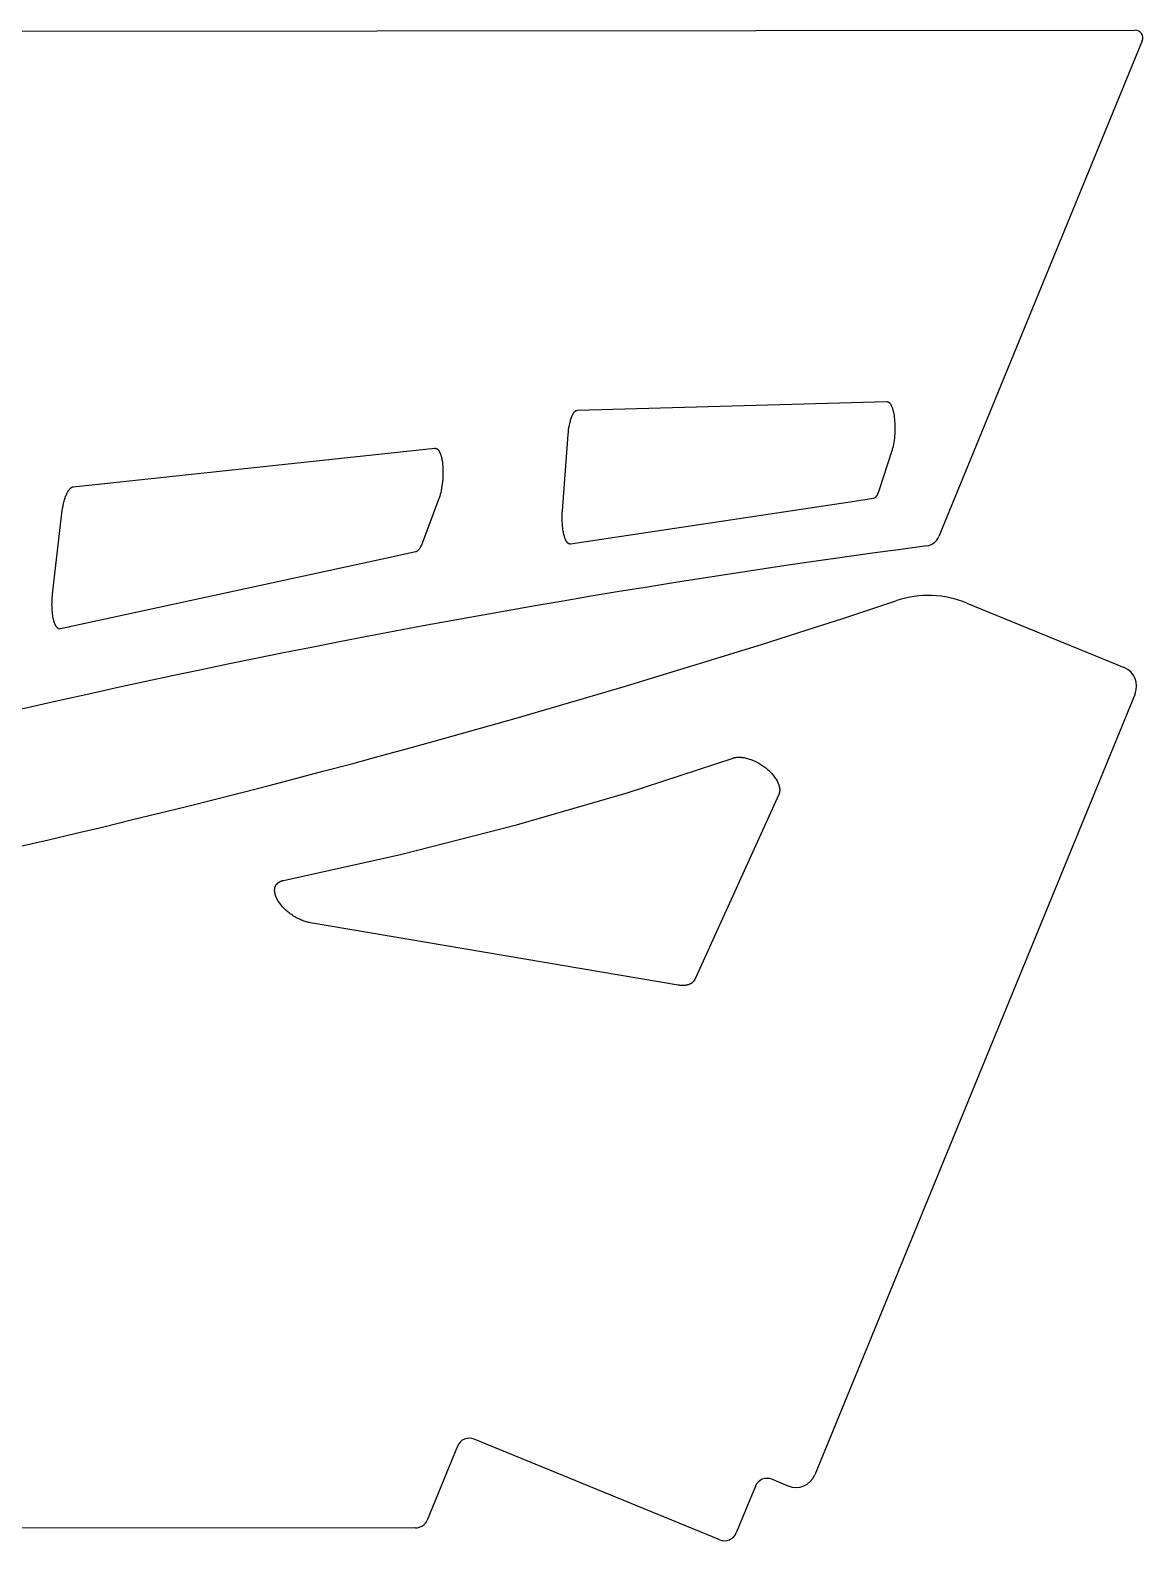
# Model space of a CAD drawing. Extents: x 2510 to 4280, y -392 to 783.
# Drawn here: x 3840 to 4280, y 180 to 778 of the extents above; entities that cross this region are included whole.
import ezdxf

# ---------------------------------------------------------------- set-up
doc = ezdxf.new("R2010")
doc.units = 0
doc.layers.add('DEFAULT', color=7, linetype='CONTINUOUS')

msp = doc.modelspace()

# ---------------------------------------------------------------- linework, layer by layer
at = {"layer": 'DEFAULT'}
for p, q in [((3674.08, 777.46), (4277.1, 777.88)), ((4279.88, 773.74), (4199.41, 577.54)), ((4056.25, 627.48), (4056.28, 627.49)), ((4056.28, 627.49), (4056.32, 627.49)), ((4056.32, 627.49), (4056.35, 627.5)), ((4056.35, 627.5), (4056.39, 627.5)), ((4056.39, 627.5), (4178.94, 630.94)), ((4178.94, 630.94), (4178.97, 630.94)), ((4178.97, 630.94), (4179, 630.94)), ((4179, 630.94), (4179.03, 630.94)), ((4179.03, 630.94), (4179.06, 630.93)), ((4179.06, 630.93), (4179.09, 630.93)), ((4179.09, 630.93), (4179.12, 630.93)), ((4179.12, 630.93), (4179.15, 630.92)), ((4179.15, 630.92), (4179.18, 630.92)), ((4179.18, 630.92), (4179.21, 630.91)), ((4179.21, 630.91), (4179.24, 630.9)), ((4179.24, 630.9), (4179.27, 630.89)), ((4179.27, 630.89), (4179.3, 630.88)), ((4179.3, 630.88), (4179.33, 630.87)), ((4179.33, 630.87), (4179.36, 630.86)), ((4179.36, 630.86), (4179.39, 630.85)), ((4179.39, 630.85), (4179.42, 630.84)), ((4179.42, 630.84), (4179.45, 630.82)), ((4179.45, 630.82), (4179.48, 630.81)), ((4179.48, 630.81), (4179.51, 630.79)), ((4179.51, 630.79), (4179.54, 630.77)), ((4179.54, 630.77), (4179.57, 630.76)), ((4179.57, 630.76), (4179.6, 630.74)), ((4179.6, 630.74), (4179.62, 630.72)), ((4179.62, 630.72), (4179.65, 630.7)), ((4179.65, 630.7), (4179.68, 630.67)), ((4179.68, 630.67), (4179.71, 630.65)), ((4179.71, 630.65), (4179.74, 630.63)), ((4179.74, 630.63), (4179.77, 630.6)), ((4179.77, 630.6), (4179.8, 630.58)), ((4179.8, 630.58), (4179.83, 630.55)), ((4179.83, 630.55), (4179.86, 630.52)), ((4179.86, 630.52), (4179.89, 630.49)), ((4179.89, 630.49), (4179.92, 630.46)), ((4179.92, 630.46), (4179.95, 630.43)), ((4179.95, 630.43), (4180.01, 630.37)), ((4180.01, 630.37), (4180.06, 630.3)), ((4180.06, 630.3), (4180.12, 630.23)), ((4180.12, 630.23), (4180.18, 630.15)), ((4180.18, 630.15), (4180.23, 630.07)), ((4180.23, 630.07), (4180.29, 629.99)), ((4180.29, 629.99), (4180.35, 629.9)), ((4180.35, 629.9), (4180.4, 629.81)), ((4180.4, 629.81), (4180.46, 629.71)), ((4180.46, 629.71), (4180.51, 629.61)), ((4180.51, 629.61), (4180.56, 629.51)), ((4180.56, 629.51), (4180.62, 629.41)), ((4180.62, 629.41), (4180.67, 629.3)), ((4180.67, 629.3), (4180.77, 629.07)), ((4180.77, 629.07), (4180.87, 628.82)), ((4180.87, 628.82), (4180.96, 628.56)), ((4180.96, 628.56), (4181.06, 628.29)), ((4181.06, 628.29), (4181.14, 628.01)), ((4181.14, 628.01), (4181.23, 627.72)), ((4181.23, 627.72), (4181.31, 627.41)), ((4053.14, 620.67), (4053.3, 621.56)), ((4053.3, 621.56), (4053.48, 622.43)), ((4053.48, 622.43), (4053.58, 622.85)), ((4053.58, 622.85), (4053.68, 623.26)), ((4053.68, 623.26), (4053.79, 623.65)), ((4053.79, 623.65), (4053.9, 624.04)), ((4053.9, 624.04), (4054.02, 624.4)), ((4054.02, 624.4), (4054.15, 624.75)), ((4054.15, 624.75), (4054.27, 625.08)), ((4054.27, 625.08), (4054.41, 625.39)), ((4054.41, 625.39), (4054.47, 625.54)), ((4054.47, 625.54), (4054.54, 625.68)), ((4054.54, 625.68), (4054.61, 625.82)), ((4054.61, 625.82), (4054.68, 625.95)), ((4054.68, 625.95), (4054.75, 626.08)), ((4054.75, 626.08), (4054.82, 626.2)), ((4054.82, 626.2), (4054.89, 626.32)), ((4054.89, 626.32), (4054.96, 626.43)), ((4054.96, 626.43), (4055.03, 626.53)), ((4055.03, 626.53), (4055.1, 626.63)), ((4055.1, 626.63), (4055.18, 626.73)), ((4055.18, 626.73), (4055.25, 626.82)), ((4055.25, 626.82), (4055.32, 626.9)), ((4055.32, 626.9), (4055.36, 626.94)), ((4055.36, 626.94), (4055.39, 626.98)), ((4055.39, 626.98), (4055.43, 627.01)), ((4055.43, 627.01), (4055.47, 627.05)), ((4055.47, 627.05), (4055.5, 627.08)), ((4055.5, 627.08), (4055.54, 627.11)), ((4055.54, 627.11), (4055.57, 627.15)), ((4055.57, 627.15), (4055.61, 627.18)), ((4055.61, 627.18), (4055.65, 627.2)), ((4055.65, 627.2), (4055.68, 627.23)), ((4055.68, 627.23), (4055.72, 627.26)), ((4055.72, 627.26), (4055.76, 627.28)), ((4055.76, 627.28), (4055.79, 627.3)), ((4055.79, 627.3), (4055.83, 627.33)), ((4055.83, 627.33), (4055.86, 627.35)), ((4055.86, 627.35), (4055.9, 627.37)), ((4055.9, 627.37), (4055.93, 627.38)), ((4055.93, 627.38), (4055.97, 627.4)), ((4055.97, 627.4), (4056.01, 627.41)), ((4056.01, 627.41), (4056.04, 627.43)), ((4056.04, 627.43), (4056.08, 627.44)), ((4056.08, 627.44), (4056.11, 627.45)), ((4056.11, 627.45), (4056.15, 627.46)), ((4056.15, 627.46), (4056.18, 627.47)), ((4056.18, 627.47), (4056.22, 627.48)), ((4056.22, 627.48), (4056.25, 627.48)), ((4181.31, 627.41), (4181.39, 627.1)), ((4181.39, 627.1), (4181.46, 626.78)), ((4181.46, 626.78), (4181.59, 626.11)), ((4181.59, 626.11), (4181.71, 625.42)), ((4181.71, 625.42), (4181.8, 624.7)), ((4181.8, 624.7), (4181.88, 623.98)), ((4181.88, 623.98), (4181.95, 623.23)), ((4181.95, 623.23), (4181.99, 622.45)), ((4181.99, 622.45), (4182.03, 621.64)), ((4182.03, 621.64), (4182.04, 620.81)), ((4050.57, 587.8), (4052.83, 617.92)), ((4052.83, 617.92), (4052.91, 618.83)), ((4052.91, 618.83), (4053.01, 619.75)), ((4053.01, 619.75), (4053.14, 620.67)), ((4181.73, 615.73), (4181.61, 614.93)), ((4181.83, 616.55), (4181.73, 615.73)), ((4181.91, 617.39), (4181.83, 616.55)), ((4181.97, 618.25), (4181.91, 617.39)), ((4182.01, 619.11), (4181.97, 618.25)), ((4182.04, 619.96), (4182.01, 619.11)), ((4182.04, 620.81), (4182.04, 619.96)), ((3857.05, 597.25), (4000.02, 612.51)), ((4000.02, 612.51), (4000.06, 612.51)), ((4000.06, 612.51), (4000.09, 612.52)), ((4000.09, 612.52), (4000.13, 612.52)), ((4000.13, 612.52), (4000.16, 612.52)), ((4000.16, 612.52), (4000.19, 612.52)), ((4000.19, 612.52), (4000.23, 612.52)), ((4000.23, 612.52), (4000.26, 612.51)), ((4000.26, 612.51), (4000.3, 612.51)), ((4000.3, 612.51), (4000.33, 612.51)), ((4000.33, 612.51), (4000.37, 612.5)), ((4000.37, 612.5), (4000.4, 612.5)), ((4000.4, 612.5), (4000.43, 612.49)), ((4000.43, 612.49), (4000.47, 612.48)), ((4000.47, 612.48), (4000.5, 612.47)), ((4000.5, 612.47), (4000.54, 612.46)), ((4000.54, 612.46), (4000.57, 612.45)), ((4000.57, 612.45), (4000.61, 612.44)), ((4000.61, 612.44), (4000.64, 612.42)), ((4000.64, 612.42), (4000.67, 612.41)), ((4000.67, 612.41), (4000.71, 612.39)), ((4000.71, 612.39), (4000.74, 612.38)), ((4000.74, 612.38), (4000.78, 612.36)), ((4000.78, 612.36), (4000.81, 612.34)), ((4000.81, 612.34), (4000.84, 612.32)), ((4000.84, 612.32), (4000.88, 612.3)), ((4000.88, 612.3), (4000.91, 612.28)), ((4000.91, 612.28), (4000.94, 612.26)), ((4000.94, 612.26), (4000.98, 612.24)), ((4000.98, 612.24), (4001.01, 612.21)), ((4001.01, 612.21), (4001.04, 612.19)), ((4001.04, 612.19), (4001.08, 612.16)), ((4001.08, 612.16), (4001.11, 612.13)), ((4001.11, 612.13), (4001.14, 612.1)), ((4001.14, 612.1), (4001.18, 612.07)), ((4001.18, 612.07), (4001.21, 612.04)), ((4001.21, 612.04), (4001.24, 612.01)), ((4001.24, 612.01), (4001.27, 611.98)), ((4001.27, 611.98), (4001.31, 611.94)), ((4001.31, 611.94), (4001.37, 611.87)), ((4001.37, 611.87), (4001.44, 611.8)), ((4001.44, 611.8), (4001.5, 611.72)), ((4001.5, 611.72), (4001.56, 611.64)), ((4001.56, 611.64), (4001.62, 611.55)), ((4001.62, 611.55), (4001.68, 611.46)), ((4001.68, 611.46), (4001.74, 611.36)), ((4001.74, 611.36), (4001.8, 611.26)), ((4001.8, 611.26), (4001.86, 611.16)), ((4001.86, 611.16), (4001.92, 611.05)), ((4001.92, 611.05), (4001.98, 610.94)), ((4001.98, 610.94), (4002.03, 610.82)), ((4002.03, 610.82), (4002.09, 610.71)), ((4002.09, 610.71), (4002.14, 610.58)), ((4002.14, 610.58), (4002.19, 610.46)), ((4002.19, 610.46), (4002.3, 610.19)), ((4002.3, 610.19), (4002.39, 609.92)), ((4002.39, 609.92), (4002.49, 609.63)), ((4002.49, 609.63), (4002.58, 609.32)), ((4180.84, 611.53), (4175.88, 595.99)), ((4180.92, 611.82), (4180.84, 611.53)), ((4181.01, 612.12), (4180.92, 611.82)), ((4181.18, 612.76), (4181.01, 612.12)), ((4181.34, 613.44), (4181.18, 612.76)), ((4181.48, 614.17), (4181.34, 613.44)), ((4181.61, 614.93), (4181.48, 614.17)), ((4002.58, 609.32), (4002.66, 609.01)), ((4002.66, 609.01), (4002.74, 608.69)), ((4002.74, 608.69), (4002.81, 608.35)), ((4002.81, 608.35), (4002.88, 608.01)), ((4002.88, 608.01), (4002.94, 607.66)), ((4002.94, 607.66), (4003.05, 606.94)), ((4003.05, 606.94), (4003.14, 606.19)), ((4003.14, 606.19), (4003.21, 605.43)), ((4003.21, 605.43), (4003.26, 604.65)), ((4003.26, 604.65), (4003.29, 603.83)), ((4003.29, 603.83), (4003.3, 602.97)), ((4003.01, 598.47), (4002.89, 597.57)), ((4003.11, 599.38), (4003.01, 598.47)), ((4003.19, 600.29), (4003.11, 599.38)), ((4003.25, 601.2), (4003.19, 600.29)), ((4003.28, 602.1), (4003.25, 601.2)), ((4003.3, 602.97), (4003.28, 602.1)), ((3853.48, 591.61), (3853.61, 592.07)), ((3853.61, 592.07), (3853.74, 592.51)), ((3853.74, 592.51), (3853.89, 592.94)), ((3853.89, 592.94), (3854.03, 593.35)), ((3854.03, 593.35), (3854.18, 593.75)), ((3854.18, 593.75), (3854.34, 594.13)), ((3854.34, 594.13), (3854.5, 594.49)), ((3854.5, 594.49), (3854.67, 594.83)), ((3854.67, 594.83), (3854.83, 595.15)), ((3854.83, 595.15), (3854.92, 595.3)), ((3854.92, 595.3), (3855, 595.45)), ((3855, 595.45), (3855.09, 595.59)), ((3855.09, 595.59), (3855.17, 595.73)), ((3855.17, 595.73), (3855.26, 595.86)), ((3855.26, 595.86), (3855.35, 595.98)), ((3855.35, 595.98), (3855.44, 596.1)), ((3855.44, 596.1), (3855.52, 596.21)), ((3855.52, 596.21), (3855.61, 596.32)), ((3855.61, 596.32), (3855.7, 596.42)), ((3855.7, 596.42), (3855.78, 596.51)), ((3855.78, 596.51), (3855.87, 596.6)), ((3855.87, 596.6), (3855.96, 596.69)), ((3855.96, 596.69), (3856, 596.72)), ((3856, 596.72), (3856.04, 596.76)), ((3856.04, 596.76), (3856.09, 596.8)), ((3856.09, 596.8), (3856.13, 596.83)), ((3856.13, 596.83), (3856.17, 596.87)), ((3856.17, 596.87), (3856.22, 596.9)), ((3856.22, 596.9), (3856.26, 596.93)), ((3856.26, 596.93), (3856.3, 596.96)), ((3856.3, 596.96), (3856.35, 596.99)), ((3856.35, 596.99), (3856.39, 597.01)), ((3856.39, 597.01), (3856.43, 597.04)), ((3856.43, 597.04), (3856.47, 597.06)), ((3856.47, 597.06), (3856.52, 597.08)), ((3856.52, 597.08), (3856.56, 597.1)), ((3856.56, 597.1), (3856.6, 597.12)), ((3856.6, 597.12), (3856.64, 597.14)), ((3856.64, 597.14), (3856.68, 597.16)), ((3856.68, 597.16), (3856.72, 597.17)), ((3856.72, 597.17), (3856.76, 597.19)), ((3856.76, 597.19), (3856.81, 597.2)), ((3856.81, 597.2), (3856.85, 597.21)), ((3856.85, 597.21), (3856.89, 597.22)), ((3856.89, 597.22), (3856.93, 597.23)), ((3856.93, 597.23), (3856.97, 597.24)), ((3856.97, 597.24), (3857.01, 597.24)), ((3857.01, 597.24), (3857.05, 597.25)), ((4001.56, 592.17), (3995.25, 575.26)), ((4001.67, 592.48), (4001.56, 592.17)), ((4001.79, 592.81), (4001.67, 592.48)), ((4002, 593.5), (4001.79, 592.81)), ((4002.21, 594.23), (4002, 593.5)), ((4002.4, 595.02), (4002.21, 594.23)), ((4002.58, 595.84), (4002.4, 595.02)), ((4002.75, 596.69), (4002.58, 595.84)), ((4002.89, 597.57), (4002.75, 596.69)), ((4173.54, 592.61), (4166.01, 591.48)), ((4173.56, 592.62), (4173.54, 592.61)), ((4173.58, 592.62), (4173.56, 592.62)), ((4173.6, 592.62), (4173.58, 592.62)), ((4173.62, 592.63), (4173.6, 592.62)), ((4173.64, 592.63), (4173.62, 592.63)), ((4173.66, 592.64), (4173.64, 592.63)), ((4173.67, 592.64), (4173.66, 592.64)), ((4173.69, 592.65), (4173.67, 592.64)), ((4173.71, 592.66), (4173.69, 592.65)), ((4173.73, 592.66), (4173.71, 592.66)), ((4173.77, 592.68), (4173.73, 592.66)), ((4173.81, 592.69), (4173.77, 592.68)), ((4173.85, 592.71), (4173.81, 592.69)), ((4173.89, 592.73), (4173.85, 592.71)), ((4173.93, 592.75), (4173.89, 592.73)), ((4173.97, 592.77), (4173.93, 592.75)), ((4174.01, 592.79), (4173.97, 592.77)), ((4174.05, 592.82), (4174.01, 592.79)), ((4174.09, 592.84), (4174.05, 592.82)), ((4174.12, 592.87), (4174.09, 592.84)), ((4174.16, 592.9), (4174.12, 592.87)), ((4174.2, 592.93), (4174.16, 592.9)), ((4174.24, 592.97), (4174.2, 592.93)), ((4174.28, 593), (4174.24, 592.97)), ((4174.32, 593.04), (4174.28, 593)), ((4174.36, 593.07), (4174.32, 593.04)), ((4174.4, 593.11), (4174.36, 593.07)), ((4174.44, 593.15), (4174.4, 593.11)), ((4174.48, 593.19), (4174.44, 593.15)), ((4174.51, 593.24), (4174.48, 593.19)), ((4174.55, 593.28), (4174.51, 593.24)), ((4174.63, 593.38), (4174.55, 593.28)), ((4174.71, 593.48), (4174.63, 593.38)), ((4174.78, 593.58), (4174.71, 593.48)), ((4174.86, 593.7), (4174.78, 593.58)), ((4174.93, 593.81), (4174.86, 593.7)), ((4175.01, 593.94), (4174.93, 593.81)), ((4175.08, 594.07), (4175.01, 593.94)), ((4175.15, 594.2), (4175.08, 594.07)), ((4175.22, 594.34), (4175.15, 594.2)), ((4175.29, 594.49), (4175.22, 594.34)), ((4175.36, 594.64), (4175.29, 594.49)), ((4175.5, 594.95), (4175.36, 594.64)), ((4175.63, 595.28), (4175.5, 594.95)), ((4175.76, 595.63), (4175.63, 595.28)), ((4175.88, 595.99), (4175.76, 595.63)), ((3848.9, 554.72), (3852.57, 586.78)), ((3852.57, 586.78), (3852.7, 587.75)), ((3852.7, 587.75), (3852.85, 588.74)), ((3852.85, 588.74), (3853.03, 589.71)), ((3853.03, 589.71), (3853.24, 590.68)), ((3853.24, 590.68), (3853.36, 591.15)), ((3853.36, 591.15), (3853.48, 591.61)), ((4050.46, 585.31), (4050.5, 586.57)), ((4050.5, 586.57), (4050.57, 587.8)), ((4166.01, 591.48), (4053.68, 574.6)), ((4050.47, 584.05), (4050.46, 585.31)), ((4050.49, 583.42), (4050.47, 584.05)), ((4050.52, 582.8), (4050.49, 583.42)), ((4050.56, 582.18), (4050.52, 582.8)), ((4050.62, 581.58), (4050.56, 582.18)), ((4050.68, 581), (4050.62, 581.58)), ((4050.75, 580.44), (4050.68, 581)), ((4050.83, 579.89), (4050.75, 580.44)), ((4050.92, 579.37), (4050.83, 579.89)), ((3994.6, 573.78), (3994.51, 573.62)), ((3994.77, 574.13), (3994.6, 573.78)), ((3994.93, 574.49), (3994.77, 574.13)), ((3995.09, 574.87), (3994.93, 574.49)), ((3995.25, 575.26), (3995.09, 574.87)), ((4051.02, 578.88), (4050.92, 579.37)), ((4051.12, 578.41), (4051.02, 578.88)), ((4051.23, 577.96), (4051.12, 578.41)), ((4051.35, 577.53), (4051.23, 577.96)), ((4051.42, 577.32), (4051.35, 577.53)), ((4051.48, 577.12), (4051.42, 577.32)), ((4051.55, 576.92), (4051.48, 577.12)), ((4051.62, 576.74), (4051.55, 576.92)), ((4051.69, 576.55), (4051.62, 576.74)), ((4051.77, 576.38), (4051.69, 576.55)), ((4051.84, 576.21), (4051.77, 576.38)), ((4051.92, 576.05), (4051.84, 576.21)), ((4052, 575.9), (4051.92, 576.05)), ((4052.08, 575.75), (4052, 575.9)), ((4052.16, 575.61), (4052.08, 575.75)), ((4052.2, 575.55), (4052.16, 575.61)), ((4052.24, 575.48), (4052.2, 575.55)), ((4052.29, 575.42), (4052.24, 575.48)), ((4052.33, 575.36), (4052.29, 575.42)), ((4052.37, 575.31), (4052.33, 575.36)), ((4052.42, 575.25), (4052.37, 575.31)), ((4052.46, 575.2), (4052.42, 575.25)), ((4052.5, 575.15), (4052.46, 575.2)), ((4052.55, 575.1), (4052.5, 575.15)), ((4052.59, 575.05), (4052.55, 575.1)), ((4052.63, 575.01), (4052.59, 575.05)), ((4052.68, 574.97), (4052.63, 575.01)), ((4052.72, 574.93), (4052.68, 574.97)), ((4052.77, 574.89), (4052.72, 574.93)), ((4052.81, 574.85), (4052.77, 574.89)), ((4052.86, 574.82), (4052.81, 574.85)), ((4052.9, 574.79), (4052.86, 574.82)), ((4052.93, 574.77), (4052.9, 574.79)), ((4052.95, 574.76), (4052.93, 574.77)), ((4052.97, 574.75), (4052.95, 574.76)), ((4052.99, 574.73), (4052.97, 574.75)), ((4053.02, 574.72), (4052.99, 574.73)), ((4053.04, 574.71), (4053.02, 574.72)), ((4053.06, 574.7), (4053.04, 574.71)), ((4053.09, 574.69), (4053.06, 574.7)), ((4053.11, 574.68), (4053.09, 574.69)), ((4053.13, 574.67), (4053.11, 574.68)), ((4053.15, 574.66), (4053.13, 574.67)), ((4053.18, 574.65), (4053.15, 574.66)), ((4053.2, 574.64), (4053.18, 574.65)), ((4053.22, 574.64), (4053.2, 574.64)), ((4053.25, 574.63), (4053.22, 574.64)), ((4053.27, 574.62), (4053.25, 574.63)), ((4053.29, 574.62), (4053.27, 574.62)), ((4053.31, 574.61), (4053.29, 574.62)), ((4053.34, 574.61), (4053.31, 574.61)), ((4053.36, 574.6), (4053.34, 574.61)), ((4053.38, 574.6), (4053.36, 574.6)), ((4053.41, 574.6), (4053.38, 574.6)), ((4053.43, 574.59), (4053.41, 574.6)), ((4053.45, 574.59), (4053.43, 574.59)), ((4053.47, 574.59), (4053.45, 574.59)), ((4053.5, 574.59), (4053.47, 574.59)), ((4053.52, 574.59), (4053.5, 574.59)), ((4053.54, 574.59), (4053.52, 574.59)), ((4053.57, 574.59), (4053.54, 574.59)), ((4053.59, 574.59), (4053.57, 574.59)), ((4053.61, 574.59), (4053.59, 574.59)), ((4053.63, 574.59), (4053.61, 574.59)), ((4053.66, 574.6), (4053.63, 574.59)), ((4053.68, 574.6), (4053.66, 574.6)), ((4194.66, 573.87), (4184.36, 572.48)), ((3983.59, 569.56), (3852.07, 541.05)), ((3992.4, 571.47), (3983.59, 569.56)), ((3992.45, 571.48), (3992.4, 571.47)), ((3992.5, 571.49), (3992.45, 571.48)), ((3992.54, 571.51), (3992.5, 571.49)), ((3992.59, 571.52), (3992.54, 571.51)), ((3992.63, 571.54), (3992.59, 571.52)), ((3992.68, 571.56), (3992.63, 571.54)), ((3992.72, 571.58), (3992.68, 571.56)), ((3992.77, 571.6), (3992.72, 571.58)), ((3992.82, 571.62), (3992.77, 571.6)), ((3992.86, 571.65), (3992.82, 571.62)), ((3992.91, 571.68), (3992.86, 571.65)), ((3992.96, 571.7), (3992.91, 571.68)), ((3993, 571.73), (3992.96, 571.7)), ((3993.05, 571.77), (3993, 571.73)), ((3993.1, 571.8), (3993.05, 571.77)), ((3993.14, 571.83), (3993.1, 571.8)), ((3993.19, 571.87), (3993.14, 571.83)), ((3993.24, 571.91), (3993.19, 571.87)), ((3993.28, 571.95), (3993.24, 571.91)), ((3993.33, 571.99), (3993.28, 571.95)), ((3993.38, 572.03), (3993.33, 571.99)), ((3993.42, 572.08), (3993.38, 572.03)), ((3993.47, 572.12), (3993.42, 572.08)), ((3993.52, 572.17), (3993.47, 572.12)), ((3993.61, 572.27), (3993.52, 572.17)), ((3993.7, 572.38), (3993.61, 572.27)), ((3993.8, 572.49), (3993.7, 572.38)), ((3993.89, 572.61), (3993.8, 572.49)), ((3993.98, 572.74), (3993.89, 572.61)), ((3994.07, 572.87), (3993.98, 572.74)), ((3994.16, 573.01), (3994.07, 572.87)), ((3994.25, 573.15), (3994.16, 573.01)), ((3994.34, 573.3), (3994.25, 573.15)), ((3994.43, 573.46), (3994.34, 573.3)), ((3994.51, 573.62), (3994.43, 573.46)), ((3848.65, 550.73), (3848.67, 551.4)), ((3848.66, 550.07), (3848.65, 550.73)), ((3848.67, 549.42), (3848.66, 550.07)), ((3848.67, 551.4), (3848.69, 552.07)), ((3848.69, 552.07), (3848.72, 552.74)), ((3848.72, 552.74), (3848.77, 553.41)), ((3848.77, 553.41), (3848.83, 554.07)), ((3848.83, 554.07), (3848.9, 554.72)), ((4210.57, 551.26), (4272.7, 525.78)), ((3848.7, 548.77), (3848.67, 549.42)), ((3848.74, 548.14), (3848.7, 548.77)), ((3848.79, 547.53), (3848.74, 548.14)), ((3848.85, 546.94), (3848.79, 547.53)), ((3848.93, 546.38), (3848.85, 546.94)), ((3849.02, 545.83), (3848.93, 546.38)), ((3849.11, 545.32), (3849.02, 545.83)), ((3849.22, 544.83), (3849.11, 545.32)), ((3849.33, 544.37), (3849.22, 544.83)), ((3849.39, 544.14), (3849.33, 544.37)), ((3849.46, 543.92), (3849.39, 544.14)), ((3849.53, 543.71), (3849.46, 543.92)), ((3849.6, 543.5), (3849.53, 543.71)), ((3849.67, 543.3), (3849.6, 543.5)), ((3849.74, 543.11), (3849.67, 543.3)), ((3849.82, 542.93), (3849.74, 543.11)), ((3849.9, 542.75), (3849.82, 542.93)), ((3849.98, 542.58), (3849.9, 542.75)), ((3850.07, 542.41), (3849.98, 542.58)), ((3850.16, 542.26), (3850.07, 542.41)), ((3850.2, 542.19), (3850.16, 542.26)), ((3850.24, 542.11), (3850.2, 542.19)), ((3850.29, 542.04), (3850.24, 542.11)), ((3850.34, 541.98), (3850.29, 542.04)), ((3850.38, 541.91), (3850.34, 541.98)), ((3850.43, 541.85), (3850.38, 541.91)), ((3850.48, 541.79), (3850.43, 541.85)), ((3850.52, 541.73), (3850.48, 541.79)), ((3850.57, 541.67), (3850.52, 541.73)), ((3850.62, 541.62), (3850.57, 541.67)), ((3850.67, 541.56), (3850.62, 541.62)), ((3850.72, 541.52), (3850.67, 541.56)), ((3850.77, 541.47), (3850.72, 541.52)), ((3850.82, 541.42), (3850.77, 541.47)), ((3850.87, 541.38), (3850.82, 541.42)), ((3850.92, 541.34), (3850.87, 541.38)), ((3850.97, 541.3), (3850.92, 541.34)), ((3851.02, 541.27), (3850.97, 541.3)), ((3851.07, 541.23), (3851.02, 541.27)), ((3851.09, 541.22), (3851.07, 541.23)), ((3851.12, 541.2), (3851.09, 541.22)), ((3851.15, 541.19), (3851.12, 541.2)), ((3851.17, 541.17), (3851.15, 541.19)), ((3851.2, 541.16), (3851.17, 541.17)), ((3851.22, 541.15), (3851.2, 541.16)), ((3851.25, 541.14), (3851.22, 541.15)), ((3851.28, 541.13), (3851.25, 541.14)), ((3851.3, 541.11), (3851.28, 541.13)), ((3851.33, 541.1), (3851.3, 541.11)), ((3851.35, 541.09), (3851.33, 541.1)), ((3851.38, 541.08), (3851.35, 541.09)), ((3851.41, 541.08), (3851.38, 541.08)), ((3851.43, 541.07), (3851.41, 541.08)), ((3851.46, 541.06), (3851.43, 541.07)), ((3851.49, 541.05), (3851.46, 541.06)), ((3851.51, 541.05), (3851.49, 541.05)), ((3851.54, 541.04), (3851.51, 541.05)), ((3851.57, 541.04), (3851.54, 541.04)), ((3851.59, 541.03), (3851.57, 541.04)), ((3851.62, 541.03), (3851.59, 541.03)), ((3851.64, 541.02), (3851.62, 541.03)), ((3851.67, 541.02), (3851.64, 541.02)), ((3851.7, 541.02), (3851.67, 541.02)), ((3851.72, 541.02), (3851.7, 541.02)), ((3851.75, 541.02), (3851.72, 541.02)), ((3851.78, 541.02), (3851.75, 541.02)), ((3851.8, 541.02), (3851.78, 541.02)), ((3851.83, 541.02), (3851.8, 541.02)), ((3851.86, 541.02), (3851.83, 541.02)), ((3851.88, 541.02), (3851.86, 541.02)), ((3851.91, 541.02), (3851.88, 541.02)), ((3851.94, 541.02), (3851.91, 541.02)), ((3851.96, 541.03), (3851.94, 541.02)), ((3851.99, 541.03), (3851.96, 541.03)), ((3852.02, 541.04), (3851.99, 541.03)), ((3852.04, 541.04), (3852.02, 541.04)), ((3852.07, 541.05), (3852.04, 541.04)), ((4277.07, 515.34), (4150.33, 206.32)), ((4118.37, 490.01), (4118.52, 490.05)), ((4118.52, 490.05), (4118.67, 490.09)), ((4118.67, 490.09), (4118.82, 490.12)), ((4118.82, 490.12), (4118.98, 490.15)), ((4118.98, 490.15), (4119.14, 490.18)), ((4119.14, 490.18), (4119.3, 490.21)), ((4119.3, 490.21), (4119.47, 490.23)), ((4119.47, 490.23), (4119.64, 490.24)), ((4119.64, 490.24), (4119.82, 490.26)), ((4119.82, 490.26), (4120, 490.27)), ((4120, 490.27), (4120.18, 490.28)), ((4120.18, 490.28), (4120.37, 490.28)), ((4120.37, 490.28), (4120.55, 490.28)), ((4120.55, 490.28), (4120.75, 490.28)), ((4120.75, 490.28), (4120.94, 490.27)), ((4120.94, 490.27), (4121.14, 490.26)), ((4121.14, 490.26), (4121.34, 490.24)), ((4121.34, 490.24), (4121.54, 490.22)), ((4121.54, 490.22), (4121.95, 490.17)), ((4121.95, 490.17), (4122.38, 490.1)), ((4122.38, 490.1), (4122.81, 490.02)), ((4076.14, 476.23), (4118.09, 489.92)), ((4118.09, 489.92), (4118.23, 489.97)), ((4118.23, 489.97), (4118.37, 490.01)), ((4122.81, 490.02), (4123.24, 489.92)), ((4123.24, 489.92), (4123.69, 489.81)), ((4123.69, 489.81), (4124.14, 489.68)), ((4124.14, 489.68), (4124.59, 489.54)), ((4124.59, 489.54), (4125.04, 489.38)), ((4125.04, 489.38), (4125.5, 489.21)), ((4125.5, 489.21), (4125.95, 489.02)), ((4125.95, 489.02), (4126.4, 488.83)), ((4126.4, 488.83), (4126.85, 488.62)), ((4126.85, 488.62), (4127.3, 488.4)), ((4127.3, 488.4), (4127.74, 488.17)), ((4127.74, 488.17), (4128.17, 487.92)), ((4128.17, 487.92), (4128.6, 487.67)), ((4128.6, 487.67), (4129.01, 487.42)), ((4129.01, 487.42), (4129.42, 487.15)), ((4129.42, 487.15), (4129.82, 486.88)), ((4129.82, 486.88), (4130.21, 486.61)), ((4130.21, 486.61), (4130.58, 486.33)), ((4130.58, 486.33), (4130.95, 486.04)), ((4130.95, 486.04), (4131.31, 485.75)), ((4131.31, 485.75), (4131.66, 485.45)), ((4131.66, 485.45), (4132.01, 485.14)), ((4132.01, 485.14), (4132.35, 484.82)), ((4132.35, 484.82), (4132.69, 484.5)), ((4132.69, 484.5), (4133.02, 484.16)), ((4133.02, 484.16), (4133.33, 483.82)), ((4133.33, 483.82), (4133.64, 483.47)), ((4133.64, 483.47), (4133.94, 483.12)), ((4133.94, 483.12), (4134.22, 482.76)), ((4134.22, 482.76), (4134.49, 482.39)), ((4134.49, 482.39), (4134.75, 482.03)), ((4134.75, 482.03), (4134.99, 481.66)), ((4134.99, 481.66), (4135.22, 481.29)), ((4135.22, 481.29), (4135.43, 480.93)), ((4135.43, 480.93), (4135.52, 480.74)), ((4135.52, 480.74), (4135.62, 480.56)), ((4135.62, 480.56), (4135.7, 480.38)), ((4135.7, 480.38), (4135.79, 480.19)), ((4135.79, 480.19), (4135.87, 480.01)), ((4135.87, 480.01), (4135.94, 479.83)), ((4135.94, 479.83), (4136.01, 479.65)), ((4136.01, 479.65), (4136.08, 479.47)), ((4136.08, 479.47), (4136.14, 479.3)), ((4136.14, 479.3), (4136.19, 479.12)), ((4136.19, 479.12), (4136.24, 478.95)), ((4136.24, 478.95), (4136.29, 478.78)), ((4136.29, 478.78), (4136.33, 478.61)), ((4136.33, 478.61), (4136.37, 478.44)), ((4136.37, 478.44), (4136.4, 478.27)), ((4136.4, 478.27), (4136.42, 478.11)), ((4136.42, 478.11), (4136.45, 477.94)), ((4032.37, 463.56), (4076.14, 476.23)), ((4136.14, 475.58), (4102.9, 402.34)), ((4136.16, 475.64), (4136.14, 475.58)), ((4136.19, 475.7), (4136.16, 475.64)), ((4136.21, 475.75), (4136.19, 475.7)), ((4136.24, 475.81), (4136.21, 475.75)), ((4136.28, 475.94), (4136.24, 475.81)), ((4136.32, 476.06), (4136.28, 475.94)), ((4136.35, 476.19), (4136.32, 476.06)), ((4136.38, 476.32), (4136.35, 476.19)), ((4136.41, 476.45), (4136.38, 476.32)), ((4136.43, 476.59), (4136.41, 476.45)), ((4136.45, 476.73), (4136.43, 476.59)), ((4136.45, 477.94), (4136.46, 477.78)), ((4136.47, 476.87), (4136.45, 476.73)), ((4136.46, 477.78), (4136.48, 477.63)), ((4136.48, 477.02), (4136.47, 476.87)), ((4136.48, 477.63), (4136.48, 477.47)), ((4136.48, 477.47), (4136.49, 477.32)), ((4136.49, 477.17), (4136.48, 477.02)), ((4136.49, 477.32), (4136.49, 477.17)), ((3986.98, 451.97), (4032.37, 463.56)), ((3940.17, 441.52), (3986.98, 451.97)), ((3936.72, 437.82), (3936.73, 437.98)), ((3936.72, 437.66), (3936.72, 437.82)), ((3936.72, 437.49), (3936.72, 437.66)), ((3936.72, 437.33), (3936.72, 437.49)), ((3936.74, 437.16), (3936.72, 437.33)), ((3936.73, 437.98), (3936.74, 438.05)), ((3936.74, 438.05), (3936.75, 438.13)), ((3936.75, 437), (3936.74, 437.16)), ((3936.75, 438.13), (3936.76, 438.21)), ((3936.77, 436.83), (3936.75, 437)), ((3936.76, 438.21), (3936.77, 438.29)), ((3936.77, 438.29), (3936.78, 438.36)), ((3936.8, 436.66), (3936.77, 436.83)), ((3936.78, 438.36), (3936.8, 438.44)), ((3936.8, 438.44), (3936.81, 438.51)), ((3936.83, 436.48), (3936.8, 436.66)), ((3936.81, 438.51), (3936.83, 438.59)), ((3936.83, 438.59), (3936.85, 438.66)), ((3936.86, 436.31), (3936.83, 436.48)), ((3936.85, 438.66), (3936.86, 438.73)), ((3936.86, 438.73), (3936.88, 438.8)), ((3936.91, 436.14), (3936.86, 436.31)), ((3936.88, 438.8), (3936.91, 438.87)), ((3936.91, 438.87), (3936.93, 438.95)), ((3936.93, 438.95), (3936.95, 439.01)), ((3936.95, 439.01), (3936.98, 439.08)), ((3936.98, 439.08), (3937.01, 439.15)), ((3937.01, 439.15), (3937.03, 439.22)), ((3937.03, 439.22), (3937.06, 439.29)), ((3937.06, 439.29), (3937.09, 439.35)), ((3937.09, 439.35), (3937.12, 439.42)), ((3937.12, 439.42), (3937.16, 439.48)), ((3937.16, 439.48), (3937.19, 439.54)), ((3937.19, 439.54), (3937.23, 439.61)), ((3937.23, 439.61), (3937.26, 439.67)), ((3937.26, 439.67), (3937.3, 439.73)), ((3937.3, 439.73), (3937.34, 439.79)), ((3937.34, 439.79), (3937.38, 439.85)), ((3937.38, 439.85), (3937.42, 439.91)), ((3937.42, 439.91), (3937.46, 439.96)), ((3937.46, 439.96), (3937.51, 440.02)), ((3937.51, 440.02), (3937.55, 440.07)), ((3937.55, 440.07), (3937.6, 440.13)), ((3937.6, 440.13), (3937.65, 440.18)), ((3937.65, 440.18), (3937.69, 440.24)), ((3937.69, 440.24), (3937.74, 440.29)), ((3937.74, 440.29), (3937.79, 440.34)), ((3937.79, 440.34), (3937.84, 440.39)), ((3937.84, 440.39), (3937.9, 440.44)), ((3937.9, 440.44), (3937.95, 440.48)), ((3937.95, 440.48), (3938, 440.53)), ((3938, 440.53), (3938.06, 440.58)), ((3938.06, 440.58), (3938.12, 440.62)), ((3938.12, 440.62), (3938.17, 440.67)), ((3938.17, 440.67), (3938.23, 440.71)), ((3938.23, 440.71), (3938.29, 440.75)), ((3938.29, 440.75), (3938.35, 440.79)), ((3938.35, 440.79), (3938.41, 440.83)), ((3938.41, 440.83), (3938.47, 440.87)), ((3938.47, 440.87), (3938.6, 440.95)), ((3938.6, 440.95), (3938.73, 441.02)), ((3938.73, 441.02), (3938.86, 441.09)), ((3938.86, 441.09), (3938.99, 441.15)), ((3938.99, 441.15), (3939.13, 441.21)), ((3939.13, 441.21), (3939.27, 441.27)), ((3939.27, 441.27), (3939.42, 441.32)), ((3939.42, 441.32), (3939.56, 441.37)), ((3939.56, 441.37), (3939.71, 441.41)), ((3939.71, 441.41), (3939.86, 441.45)), ((3939.86, 441.45), (3940.01, 441.49)), ((3940.01, 441.49), (3940.17, 441.52)), ((3936.95, 435.96), (3936.91, 436.14)), ((3937, 435.79), (3936.95, 435.96)), ((3937.06, 435.61), (3937, 435.79)), ((3937.12, 435.44), (3937.06, 435.61)), ((3937.18, 435.26), (3937.12, 435.44)), ((3937.25, 435.08), (3937.18, 435.26)), ((3937.32, 434.91), (3937.25, 435.08)), ((3937.39, 434.73), (3937.32, 434.91)), ((3937.47, 434.55), (3937.39, 434.73)), ((3937.56, 434.38), (3937.47, 434.55)), ((3937.65, 434.2), (3937.56, 434.38)), ((3937.83, 433.85), (3937.65, 434.2)), ((3938.03, 433.51), (3937.83, 433.85)), ((3938.24, 433.17), (3938.03, 433.51)), ((3938.47, 432.83), (3938.24, 433.17)), ((3938.71, 432.48), (3938.47, 432.83)), ((3938.97, 432.13), (3938.71, 432.48)), ((3939.25, 431.78), (3938.97, 432.13)), ((3939.54, 431.43), (3939.25, 431.78)), ((3939.85, 431.07), (3939.54, 431.43)), ((3940.18, 430.72), (3939.85, 431.07)), ((3940.53, 430.37), (3940.18, 430.72)), ((3940.89, 430.02), (3940.53, 430.37)), ((3941.26, 429.67), (3940.89, 430.02)), ((3941.65, 429.33), (3941.26, 429.67)), ((3942.05, 429), (3941.65, 429.33)), ((3942.47, 428.67), (3942.05, 429)), ((3942.89, 428.35), (3942.47, 428.67)), ((3943.32, 428.04), (3942.89, 428.35)), ((3943.77, 427.73), (3943.32, 428.04)), ((3944.21, 427.44), (3943.77, 427.73)), ((3944.67, 427.16), (3944.21, 427.44)), ((3945.13, 426.9), (3944.67, 427.16)), ((3945.59, 426.64), (3945.13, 426.9)), ((3946.05, 426.4), (3945.59, 426.64)), ((3946.52, 426.18), (3946.05, 426.4)), ((3946.98, 425.97), (3946.52, 426.18)), ((3947.44, 425.77), (3946.98, 425.97)), ((3947.89, 425.59), (3947.44, 425.77)), ((3948.35, 425.43), (3947.89, 425.59)), ((3948.79, 425.28), (3948.35, 425.43)), ((3949.23, 425.15), (3948.79, 425.28)), ((3949.66, 425.03), (3949.23, 425.15)), ((3950.08, 424.92), (3949.66, 425.03)), ((3950.49, 424.84), (3950.08, 424.92)), ((3950.88, 424.76), (3950.49, 424.84)), ((4096.3, 400.13), (3950.88, 424.76)), ((4100.81, 400.42), (4100.7, 400.38)), ((4100.91, 400.46), (4100.81, 400.42)), ((4101.01, 400.51), (4100.91, 400.46)), ((4101.11, 400.56), (4101.01, 400.51)), ((4101.2, 400.61), (4101.11, 400.56)), ((4101.3, 400.66), (4101.2, 400.61)), ((4101.39, 400.71), (4101.3, 400.66)), ((4101.48, 400.76), (4101.39, 400.71)), ((4101.57, 400.82), (4101.48, 400.76)), ((4101.66, 400.88), (4101.57, 400.82)), ((4101.74, 400.94), (4101.66, 400.88)), ((4101.82, 401), (4101.74, 400.94)), ((4101.9, 401.06), (4101.82, 401)), ((4101.98, 401.12), (4101.9, 401.06)), ((4102.05, 401.19), (4101.98, 401.12)), ((4102.12, 401.26), (4102.05, 401.19)), ((4102.19, 401.33), (4102.12, 401.26)), ((4102.26, 401.4), (4102.19, 401.33)), ((4102.33, 401.47), (4102.26, 401.4)), ((4102.39, 401.54), (4102.33, 401.47)), ((4102.45, 401.62), (4102.39, 401.54)), ((4102.51, 401.69), (4102.45, 401.62)), ((4102.57, 401.77), (4102.51, 401.69)), ((4102.62, 401.85), (4102.57, 401.77)), ((4102.67, 401.93), (4102.62, 401.85)), ((4102.72, 402.01), (4102.67, 401.93)), ((4102.77, 402.09), (4102.72, 402.01)), ((4102.81, 402.18), (4102.77, 402.09)), ((4102.86, 402.26), (4102.81, 402.18)), ((4102.9, 402.34), (4102.86, 402.26)), ((4096.59, 400.08), (4096.3, 400.13)), ((4096.87, 400.04), (4096.59, 400.08)), ((4097.16, 400.01), (4096.87, 400.04)), ((4097.44, 399.99), (4097.16, 400.01)), ((4097.72, 399.97), (4097.44, 399.99)), ((4097.99, 399.96), (4097.72, 399.97)), ((4098.27, 399.96), (4097.99, 399.96)), ((4098.53, 399.97), (4098.27, 399.96)), ((4098.8, 399.98), (4098.53, 399.97)), ((4099.06, 400), (4098.8, 399.98)), ((4099.31, 400.03), (4099.06, 400)), ((4099.56, 400.07), (4099.31, 400.03)), ((4099.68, 400.09), (4099.56, 400.07)), ((4099.8, 400.12), (4099.68, 400.09)), ((4099.92, 400.14), (4099.8, 400.12)), ((4100.04, 400.17), (4099.92, 400.14)), ((4100.15, 400.2), (4100.04, 400.17)), ((4100.26, 400.23), (4100.15, 400.2)), ((4100.38, 400.27), (4100.26, 400.23)), ((4100.49, 400.3), (4100.38, 400.27)), ((4100.6, 400.34), (4100.49, 400.3)), ((4100.7, 400.38), (4100.6, 400.34)), ((4009.11, 217.76), (3997.1, 188.48)), ((4112.78, 180.65), (4015.63, 220.49)), ((4139.89, 201.95), (4133.41, 204.61)), ((4126.89, 201.88), (4119.3, 183.38)), ((3992.48, 185.38), (3389.46, 184.96))]:
    msp.add_line(p, q, dxfattribs=at)
for centre, radius, start, end in [((4277.1, 774.88), 3, 337.7, 90.03994), ((4193.86, 579.82), 6, 277.7, 337.7), ((4705.02, -3278.38), 3885.9, 97.7, 108.31772), ((2961.53, 4241.22), 3885.9, 277.7, 288.31772), ((4195.39, 514.25), 40, 67.7, 108.31772), ((4269.66, 518.38), 8, 337.7, 67.7), ((4013.73, 215.87), 5, 67.7, 157.7), ((4131.52, 199.98), 5, 67.7, 157.7), ((4142.93, 209.36), 8, 247.7, 337.7), ((3992.47, 190.38), 5, 270.03994, 337.7), ((4114.68, 185.28), 5, 247.7, 337.7)]:
    msp.add_arc(centre, radius, start, end, dxfattribs=at)

doc.saveas('drawing.dxf')
